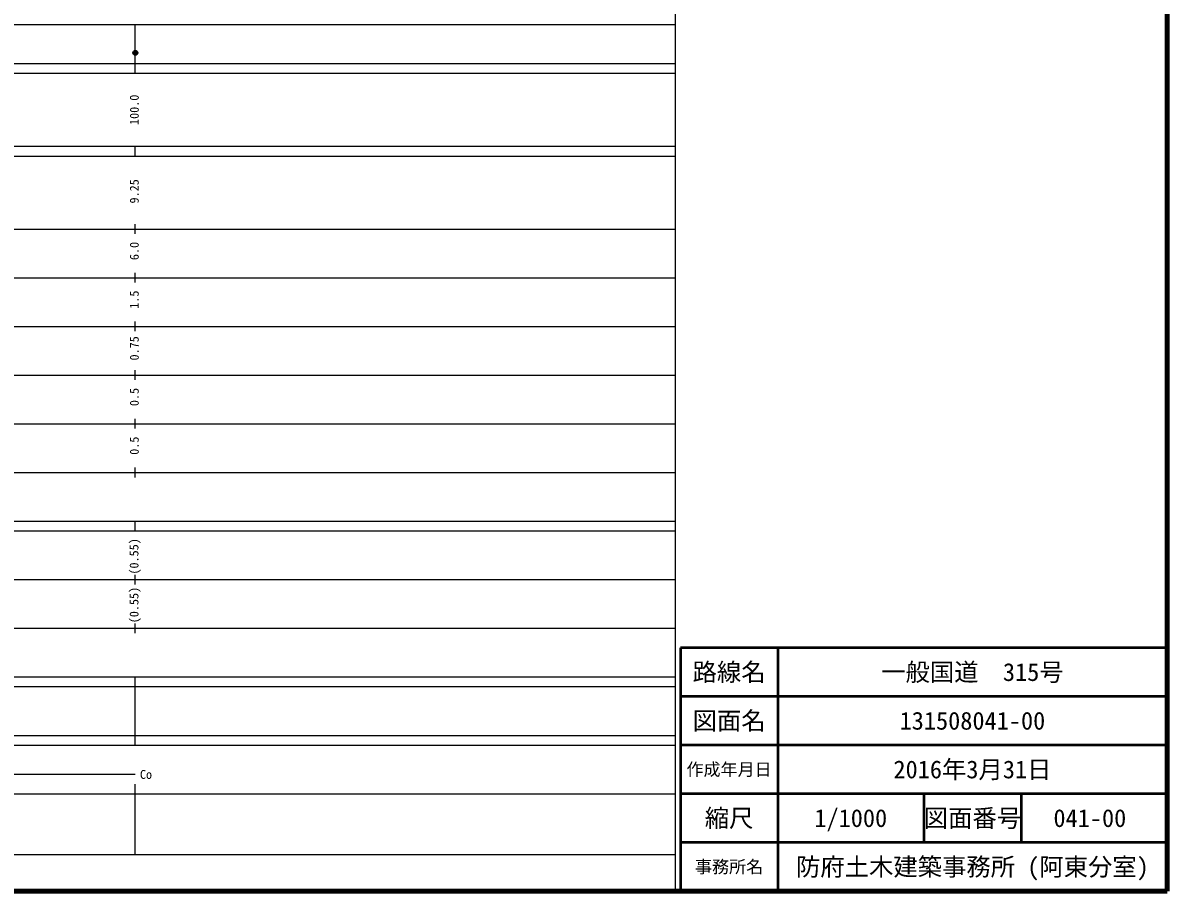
# Model space of a CAD drawing. Units: millimetres on the paper, enlarged 1000 times. Extents: x 40000 to 680000, y 20000 to 380000.
# Drawn here: x 444905 to 680000, y 20000 to 198357 of the extents above; entities that cross this region are included whole.
import ezdxf
from ezdxf.enums import TextEntityAlignment as Align

# ---------------------------------------------------------------- set-up
doc = ezdxf.new("R2010")
doc.units = ezdxf.units.MM
doc.header["$LTSCALE"] = 1000
for name, color, linetype, lineweight in [('M-TTL', 2, 'Continuous', 140), ('M-TTL-BAND', 7, 'Continuous', 25), ('M-TTL-FRAM', 2, 'Continuous', 50), ('M-TTL-LINE', 7, 'Continuous', 50)]:
    doc.layers.add(name, color=color, linetype=linetype, lineweight=lineweight)
doc.layers.add('M-TTL-TXT', color=7, linetype='Continuous')
doc.styles.add('ＭＳ ゴシック', font='')
doc.styles.get('ＭＳ ゴシック').set_extended_font_data('MS Gothic')

msp = doc.modelspace()

# ---------------------------------------------------------------- hatches: boundary and pattern name
at = {"layer": 'M-TTL-BAND'}
msp.add_hatch(color=256, dxfattribs=at).paths.add_polyline_path([(468503, 192192, 1), (467503, 192192, 1)])

# ---------------------------------------------------------------- linework, layer by layer
at = {"layer": 'M-TTL'}
for p, q in [((680000, 20000), (680000, 380000)), ((40000, 20000), (680000, 20000))]:
    msp.add_line(p, q, dxfattribs=at)
at = {"layer": 'M-TTL-BAND'}
for p, q in [((579000, 20000), (579000, 370000)), ((68000, 198000), (579000, 198000)), ((468000, 188000), (468000, 198000)), ((40000, 190000), (579000, 190000)), ((40000, 188000), (579000, 188000)), ((40000, 173000), (579000, 173000)), ((468000, 171000), (468000, 173000)), ((40000, 171000), (579000, 171000)), ((40000, 156000), (579000, 156000)), ((468000, 155000), (468000, 157000)), ((46000, 146000), (579000, 146000)), ((468000, 145000), (468000, 147000)), ((468000, 135000), (468000, 137000)), ((52000, 136000), (579000, 136000)), ((468000, 125000), (468000, 127000)), ((46000, 126000), (579000, 126000)), ((52000, 116000), (579000, 116000)), ((468000, 115000), (468000, 117000)), ((46000, 106000), (579000, 106000)), ((468000, 105000), (468000, 107000)), ((40000, 96000), (579000, 96000)), ((468000, 94000), (468000, 96000)), ((40000, 94000), (579000, 94000)), ((468000, 83000), (468000, 85000)), ((49000, 84000), (579000, 84000)), ((40000, 74000), (579000, 74000)), ((468000, 73000), (468000, 75000)), ((40000, 64000), (579000, 64000)), ((468000, 62000), (468000, 64000)), ((40000, 62000), (579000, 62000)), ((468000, 52000), (468000, 62000)), ((40000, 52000), (579000, 52000)), ((468000, 50000), (468000, 52000)), ((40000, 50000), (579000, 50000)), ((294500, 44000), (468000, 44000)), ((40000, 40000), (579000, 40000)), ((468000, 27500), (468000, 42000)), ((68000, 27500), (579000, 27500))]:
    msp.add_line(p, q, dxfattribs=at)
msp.add_circle((468003, 192192), 500, dxfattribs=at)
at = {"layer": 'M-TTL-FRAM'}
for p, q in [((680000, 70000), (580000, 70000)), ((580000, 70000), (580000, 20000))]:
    msp.add_line(p, q, dxfattribs=at)
at = {"layer": 'M-TTL-LINE'}
for p, q in [((600000, 70000), (600000, 20000)), ((680000, 60000), (580000, 60000)), ((680000, 50000), (580000, 50000)), ((680000, 40000), (580000, 40000)), ((630000, 40000), (630000, 30000)), ((650000, 40000), (650000, 30000)), ((680000, 30000), (580000, 30000))]:
    msp.add_line(p, q, dxfattribs=at)

# ---------------------------------------------------------------- texts
at = {"layer": 'M-TTL-BAND', "style": 'ＭＳ ゴシック'}
for s, p in [('100.0', (469259, 180500)), ('9.25', (469259, 163750)), ('6.0', (469259, 151500)), ('1.5', (469259, 141500)), ('0.75', (469259, 131500)), ('0.5', (469259, 121500)), ('0.5', (469259, 111500)), ('(0.55)', (469203, 88764)), ('(0.55)', (469203, 78764))]:
    msp.add_text(s, height=1833, rotation=90, dxfattribs=at).set_placement(p, align=Align.BOTTOM_CENTER)
msp.add_text('Co', height=1833, dxfattribs=at).set_placement((470203, 42500), align=Align.BOTTOM_CENTER)
at = {"layer": 'M-TTL-TXT', "style": 'ＭＳ ゴシック'}
for s, height, p in [('路線名', 3666, (590000, 65000)), ('路線名', 3666, (590000, 65000)), ('一般国道\u3000315号', 3666, (640000, 65000)), ('図面名', 3666, (590000, 55000)), ('図面名', 3666, (590000, 55000)), ('131508041-00', 3666, (640000, 55000)), ('2016年3月31日', 3666, (640000, 45000)), ('作成年月日', 2566, (590000, 45000)), ('作成年月日', 2566, (590000, 45000)), ('縮尺', 3666, (590000, 35000)), ('縮尺', 3666, (590000, 35000)), ('1/1000', 3666, (615000, 35000)), ('図面番号', 3666, (640000, 35000)), ('図面番号', 3666, (640000, 35000)), ('041-00', 3666, (664125, 35000)), ('事務所名', 2566, (590000, 25000)), ('事務所名', 2566, (590000, 25000)), ('防府土木建築事務所 (阿東分室)', 3666, (640000, 25000))]:
    msp.add_text(s, height=height, dxfattribs=at).set_placement(p, align=Align.MIDDLE_CENTER)

doc.saveas('drawing.dxf')
